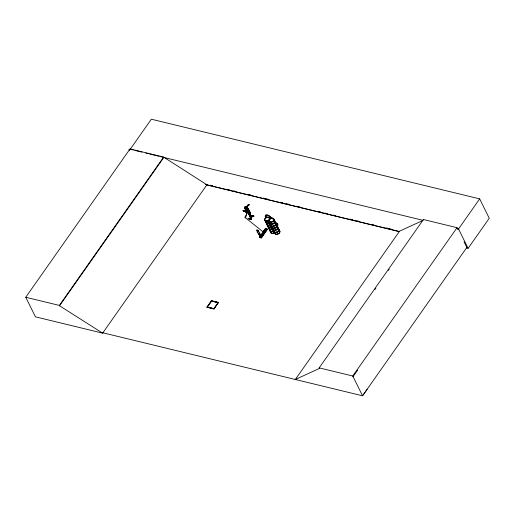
<?xml version="1.0" encoding="UTF-8"?>
<svg xmlns="http://www.w3.org/2000/svg" width="515" height="515" viewBox="0 0 515 515"><rect width="100%" height="100%" fill="white"/><g stroke="black" fill="none" stroke-linecap="round" stroke-linejoin="round"><path stroke-width="0.77" d="M259.875 236.597L259.875 236.668M260.12 236.501L260.442 236.379M250.226 212.965L247.683 208.33L248.095 208.298L250.515 213.075L246.865 212.476L250.399 213.255L247.985 208.408L246.209 206.933L245.031 206.65L244.477 207.603L246.962 212.444L244.522 207.622M246.988 211.755L246.904 211.755M250.599 217.671L248.14 212.856C248.99 212.096 247.123 212.965 248.236 212.837M248.359 212.611L250.76 217.375M249.163 213.204C249.556 212.302 248.404 213.693 249.556 212.875M250.245 217.588L250.432 217.336M251.314 217.935C252.434 217.24 250.773 218.257 251.674 217.993L249.048 212.837L249.447 212.895M251.796 217.742L249.402 212.895M265.817 220.916L266.435 220.523M265.927 221.057L265.965 220.684M266.088 221.096L266.577 220.607L266.004 221.083M264.279 232.22L263.48 232.638L263.995 232.033M268.656 217.639L268.225 217.813M268.321 217.729L268.65 217.594M269.95 221.914L270.278 222.036M272.39 218.843L272.712 218.778M272.635 218.733L272.338 218.778M243.048 210.648L246.698 211.684L245.977 211.305L243.093 210.661L247.232 212.502M243.498 210.558L243.138 210.629L247.251 212.682M243.795 210.59L245.816 211.491L244.181 210.686M244.007 211.156L248.771 212.663M244.445 210.712L247.535 212M246.151 211.884L247.342 212.18M250.322 213.448C235.999 206.032 259.27 216.95 246.453 212.135M246.601 211.298L246.26 211.369M246.717 212.244L246.318 212.302M243.183 210.481L246.93 212.631M249.466 213.068L249.724 213.165M246.46 210.854L247.123 208.89L247.528 208.948L246.865 210.912L246.46 210.854L245.784 209.257L246.685 209.161L246.698 208.646A4.094 2.382 -81.8 0 1 248.777 204.622L249.106 204.5L248.829 205.182A3.502 2.041 -81.8 0 0 247.033 209.084L247.528 208.948M247.033 211.639C245.919 211.086 248.282 213.133 246.782 212.296L246.428 213.307L247.033 213.468L247.329 212.418L244.599 207.59M245.642 216.828L246.788 213.429M248.063 218.405L251.623 219.396M251.829 217.774L249.408 212.85M246.936 209.096L246.814 208.169M270.118 221.836L270.575 221.695M260.094 236.391C260.699 238.542 260.3 235.561 259.805 236.771M207.152 184.454L102.64 333.141L35.426 316.828L25.75 297.258L130.018 148.919L163.628 157.075L206.908 184.801L399.35 231.499M367.131 389.353L362.547 395.797L102.891 332.793L102.64 333.141L59.54 305.775L59.36 305.414L163.628 157.075M59.54 305.775L163.809 157.436L422.686 220.253M244.477 207.603L246.279 209.843M245.05 206.618L245.552 208.684L246.691 209.599L247.451 209.779L247.844 209.232L246.234 206.901L248.095 208.298M246.55 209.006L245.546 206.901M245.925 206.991L245.52 206.94M245.153 208.8L246.305 209.805M247.96 208.446L247.664 208.375M245.674 208.923L247.091 211.955L249.878 212.489M247.168 211.845L250.09 212.495M249.518 218.875L251.861 215.573L249.614 218.772M251.874 215.573L249.666 218.888M252.356 215.811L250.103 218.984M250.29 219.062L252.53 215.869M253.895 216.21L250.393 215.36L253.818 216.049M257.449 231.235L256.934 230.186L257.449 231.235A1.468 0.676 35.1 0 0 257.918 232.767L260.32 236.475M258.569 231.583L258.099 230.469L258.569 231.583A1.468 0.676 35.1 0 1 259.566 233.166L261.169 236.842L259.663 236.482L260.616 237.46M257.918 232.767L260.049 236.494L261.832 236.906L261.588 236.404L260.835 237.248L261.034 237.653L261.446 236.372M206.946 307.12L211.427 300.747L218.424 302.447L214.021 308.981L206.946 307.12L213.944 308.82L218.424 302.447M207.024 307.281L211.504 300.908L218.508 302.608M213.95 308.755L207.345 307.152L211.575 301.133L211.427 300.747M259.566 233.166L261.214 236.771M265.489 229.497L259.76 237.55L259.219 236.855L259.837 235.979M259.554 237.293L259.972 236.012L260.223 236.61M262.676 232.626C267.639 233.263 260.674 233.565 263.294 231.75L265.09 232.271L263.294 231.75M263.841 230.971C268.804 231.608 261.839 231.911 264.459 230.096L266.204 230.52M264.871 229.51C269.834 230.147 262.862 230.456 265.483 228.634L267.478 229.297L261.375 237.93L260.925 237.763M261.395 237.936L259.386 237.454L265.483 228.634M259.418 237.467L265.579 228.795L267.137 229.22M265.708 228.885L259.657 237.518M266.068 228.963L259.991 237.602M267.24 229.252L261.15 237.879L260.97 237.28L261.588 236.404M260.88 237.705L266.944 229.066M261.466 237.228L267.234 229.059M273.529 220.105L273.903 219.454M214.021 308.981L213.873 308.594L218.109 302.575L211.498 300.972M276.452 224.649L277.559 224.63L277.424 224.276M276.948 225.564L277.978 224.991L277.463 224.012C271.353 220.169 281.454 226.143 275.744 223.214M277.907 224.997L276.69 225.119M295.082 379.832L399.595 231.145L422.248 220.761M295.333 379.484L319.442 368.431L319.165 367.865L423.433 219.525L457.043 227.682L458.086 229.799M374.92 289.501L375.847 288.188M388.329 270.427L389.256 269.113M464.021 241.805L466.815 247.458L362.547 395.797L352.775 376.021L457.043 227.682M479.677 198.874L489.25 218.244L468.109 248.32L458.537 228.95L479.677 198.874L151.339 119.203L130.198 149.286L133.327 150.039M353.052 376.581L357.635 370.143M268.63 217.555L268.354 217.819M270.008 221.753L270.703 221.605L270.221 222.1M270.517 221.933L270.555 221.579M273.729 219.493L273.961 219.551M265.534 228.731L265.92 228.879M260.03 237.409L259.611 236.559L260.127 236.752L260.23 236.353M259.933 236.874L260.107 236.482M251.507 217.671L249.163 212.785M250.065 213.184L250.496 213.036M250.303 213.429L246.286 211.221M270.188 221.598L270.13 222.139M253.901 216.152L250.316 215.199M250.161 212.991L248.121 208.903M249.112 205.073L248.423 205.125A3.502 2.041 -81.8 0 0 247.226 206.431M266.139 220.607L266.513 220.555M249.106 204.5L248.378 204.564A4.094 2.382 -81.8 0 0 246.299 208.588L246.685 209.18L245.784 209.257M270.311 221.547L270.568 221.521M245.61 216.834L246.73 213.41M269.01 227.231L269.107 227.244A2.736 1.848 -26.3 0 0 271.926 226.265A2.736 1.848 -26.3 0 1 269.081 227.27A2.736 1.848 -26.3 0 1 267.6 225.776A2.736 1.848 -26.3 0 0 269.088 227.282A2.736 1.848 -26.3 0 0 271.926 226.272M247.387 212.457L246.782 212.296M246.711 212.225L246.382 212.341M205.363 184.428L206.908 184.801M134.885 150.419L141.921 152.125M145.829 153.077L148.172 153.644M149.736 154.024L159.116 156.296M160.68 156.676L163.023 157.249M456.979 228.57L458.537 228.95M210.268 185.213L212.611 185.78M226.632 189.179L229.748 189.938M233.643 190.885L235.979 191.451M248.449 194.47L250.786 195.043M263.249 198.063L267.929 199.202M280.392 202.221L282.729 202.794M286.623 203.734L288.96 204.301M296.756 206.193L299.872 206.953M318.566 211.485L320.909 212.051M324.804 212.998L327.141 213.564M333.372 215.077L335.709 215.643M349.736 219.049L352.852 219.802M356.747 220.748L359.084 221.315M371.547 224.34L373.89 224.907M386.353 227.933L391.027 229.066M206.212 184.776L399.312 231.628M466.545 247.94L468.109 248.32M248.024 218.721L251.526 219.564M211.575 301.133L218.109 302.575M213.873 308.594L207.345 307.152M319.165 367.865L352.775 376.021M25.75 297.258L59.36 305.414M243.917 210.783L246.756 211.884L244.966 211.24M245.494 216.796C244.039 216.197 246.968 217.484 245.526 216.686M245.34 217.639C243.582 217.13 246.518 218.373 245.34 217.639L264.601 233.102M259.985 236.855L260.139 236.707M275.982 223.697L277.398 224.308M250.136 212.38L250.457 213.043M423.433 219.525L423.71 220.092M249.183 213.165L251.552 218.045M128.93 149.118L129.632 150.541M246.183 209.315L246.865 210.912M248.706 204.442L248.706 205.015M275.647 224.134A2.736 1.848 -26.3 0 1 275.441 227.566A2.736 1.848 -26.3 0 1 271.669 226.651A2.749 1.854 -26.3 0 0 275.467 227.624A2.749 1.854 -26.3 0 0 275.673 224.173M274.283 220.529A2.742 1.854 -26.3 0 1 273.253 223.941A2.742 1.854 -26.3 0 1 269.783 222.847M275.338 222.667A2.736 1.848 -26.3 0 1 274.308 226.079A2.736 1.848 -26.3 0 1 270.845 224.984M275.306 222.519A2.781 1.88 -26.3 0 1 274.257 225.976A2.781 1.88 -26.3 0 1 270.742 224.868M275.255 222.409A2.781 1.88 -26.3 0 1 274.205 225.866A2.781 1.88 -26.3 0 1 270.684 224.759M274.649 222.1A2.742 1.854 -26.3 0 1 274.444 225.544A2.742 1.854 -26.3 0 1 270.658 224.624M274.25 220.381A2.781 1.88 -26.3 0 1 273.201 223.838A2.781 1.88 -26.3 0 1 269.686 222.731M274.199 220.266A2.781 1.88 -26.3 0 1 273.15 223.729A2.781 1.88 -26.3 0 1 269.628 222.622M271.733 226.787A2.736 1.848 -26.3 0 0 275.197 227.881A2.736 1.848 -26.3 0 0 276.227 224.469A2.749 1.854 -26.3 0 1 275.235 227.965A2.749 1.854 -26.3 0 1 271.766 226.864M273.587 219.969A2.736 1.848 -26.3 0 1 273.671 223.201A2.736 1.848 -26.3 0 1 269.667 222.982M276.317 224.656A2.736 1.848 -26.3 0 1 275.287 228.061A2.736 1.848 -26.3 0 1 271.823 226.973M279.555 230.759A2.73 1.848 -26.3 0 1 277.482 234.1A2.73 1.848 -26.3 0 1 274.804 232.214A2.736 1.848 -26.3 0 0 276.265 234.261A2.736 1.848 -26.3 0 0 279.555 232.568A2.736 1.848 -26.3 0 0 278.66 230.231A2.73 1.848 -26.3 0 1 279.169 230.43M277.501 226.594A2.736 1.848 -26.3 0 1 275.422 229.941A2.736 1.848 -26.3 0 1 272.738 228.048M276.6 226.059A2.736 1.848 -26.3 0 1 277.115 226.265M277.295 226.619A2.742 1.854 -26.3 0 1 276.265 230.038A2.742 1.854 -26.3 0 1 272.796 228.943M278.351 228.763A2.736 1.848 -26.3 0 1 277.315 232.168A2.736 1.848 -26.3 0 1 273.858 231.081M278.319 228.609A2.781 1.88 -26.3 0 1 277.27 232.072A2.781 1.88 -26.3 0 1 273.755 230.965M277.74 228.293A2.781 1.88 -26.3 0 1 277.534 231.782A2.781 1.88 -26.3 0 1 273.697 230.855M277.662 228.197A2.742 1.854 -26.3 0 1 277.45 231.641A2.742 1.854 -26.3 0 1 273.671 230.72M277.263 226.471A2.781 1.88 -26.3 0 1 276.214 229.935A2.781 1.88 -26.3 0 1 272.693 228.827M276.684 226.156A2.781 1.88 -26.3 0 1 276.471 229.645A2.781 1.88 -26.3 0 1 272.641 228.712M278.718 230.347A2.736 1.848 -26.3 0 1 278.512 233.778A2.736 1.848 -26.3 0 1 274.74 232.864M271.862 226.143A2.736 1.848 -26.3 0 1 269.023 227.154A2.736 1.848 -26.3 0 1 267.536 225.654M269.429 222.763A2.742 1.854 -26.3 0 1 265.65 221.843M269.802 221.971A2.736 1.848 -26.3 0 1 266.963 222.989A2.736 1.848 -26.3 0 1 265.476 221.482M269.454 218.965A2.736 1.848 -26.3 0 1 269.976 219.171M270.484 224.894A2.736 1.848 -26.3 0 1 266.712 223.98M270.439 224.798A2.781 1.88 -26.3 0 1 266.609 223.864M270.388 224.688A2.781 1.88 -26.3 0 1 266.558 223.755M270.864 224.115A2.742 1.854 -26.3 0 1 268.019 225.132A2.742 1.854 -26.3 0 1 266.532 223.626M269.384 222.66A2.781 1.88 -26.3 0 1 265.553 221.727M269.332 222.551A2.781 1.88 -26.3 0 1 265.495 221.617M269.081 227.27A2.736 1.848 -26.3 0 1 267.594 225.77M274.875 232.233A2.736 1.848 -26.3 0 1 271.74 233.198A2.736 1.848 -26.3 0 1 270.665 231.216A2.742 1.854 -26.3 0 1 269.66 229.188M271.469 226.883A2.736 1.848 -26.3 0 1 267.691 225.969M274.907 232.284A2.749 1.854 -26.3 0 1 271.753 233.25A2.749 1.854 -26.3 0 1 270.684 231.261M272.905 228.209A2.781 1.88 -26.3 0 1 269.718 229.188A2.781 1.88 -26.3 0 1 268.63 227.173M272.815 228.068A2.736 1.848 -26.3 0 1 269.68 229.027A2.736 1.848 -26.3 0 1 268.611 227.051M273.877 230.211A2.742 1.854 -26.3 0 1 270.736 231.171M272.441 228.853A2.742 1.854 -26.3 0 1 268.663 227.939M273.497 230.99A2.736 1.848 -26.3 0 1 269.725 230.076M273.452 230.887A2.781 1.88 -26.3 0 1 269.622 229.96M273.961 230.347A2.781 1.88 -26.3 0 1 271.077 231.377A2.781 1.88 -26.3 0 1 269.564 229.851M272.963 228.319A2.781 1.88 -26.3 0 1 270.072 229.349A2.781 1.88 -26.3 0 1 268.566 227.823M274.939 232.362A2.736 1.848 -26.3 0 1 272.094 233.372A2.736 1.848 -26.3 0 1 270.613 231.872M256.888 230.257A0.734 0.341 35.1 0 1 257.23 229.909A0.734 0.341 35.1 0 1 258.054 230.54M246.782 207.667A3.502 2.041 -81.8 0 1 247.052 206.818M248.925 213.068L251.314 217.987L248.893 213.055M263.377 232.317C264.047 233.778 264.697 231.048 263.377 232.317M248.591 209.618L248.024 210.59L248.565 209.657M248.082 210.59L246.872 210.345L248.082 210.59M275.802 222.622L275.853 222.995L275.802 222.622M277.076 225.203L277.128 225.576L277.076 225.203M248.037 212.495L250.58 217.723L248.043 212.534M266.487 216.854L266.055 217.246L265.071 216.506L265.553 216.628A3.695 1.712 35.1 0 1 267.291 214.897A3.695 1.712 35.1 0 1 271.437 218.051L271.92 218.173L271.45 218.553L270.414 217.806L270.903 217.922A3.084 1.429 35.1 0 0 267.44 215.289A3.084 1.429 35.1 0 0 265.991 216.731L266.487 216.854M270.523 222.21A2.736 1.848 -26.3 0 0 273.832 219.126A2.736 1.848 -26.3 0 0 269.564 219.132A2.736 1.848 -26.3 0 0 270.523 222.21M270.613 222.396A2.736 1.848 -26.3 0 0 273.922 219.313A2.736 1.848 -26.3 0 0 269.654 219.319A2.736 1.848 -26.3 0 0 270.613 222.396M270.555 222.287A2.749 1.854 -26.3 0 0 273.877 219.197A2.749 1.854 -26.3 0 0 269.59 219.203A2.749 1.854 -26.3 0 0 270.555 222.287M266.39 221.205A2.736 1.848 -26.3 0 0 269.699 218.128A2.736 1.848 -26.3 0 0 265.431 218.128A2.736 1.848 -26.3 0 0 266.39 221.205M266.48 221.392A2.736 1.848 -26.3 0 0 269.789 218.309A2.736 1.848 -26.3 0 0 265.521 218.315A2.736 1.848 -26.3 0 0 266.48 221.392M266.429 221.296A2.749 1.854 -26.3 0 0 269.751 218.199A2.749 1.854 -26.3 0 0 265.463 218.206A2.749 1.854 -26.3 0 0 266.429 221.296"/></g></svg>
